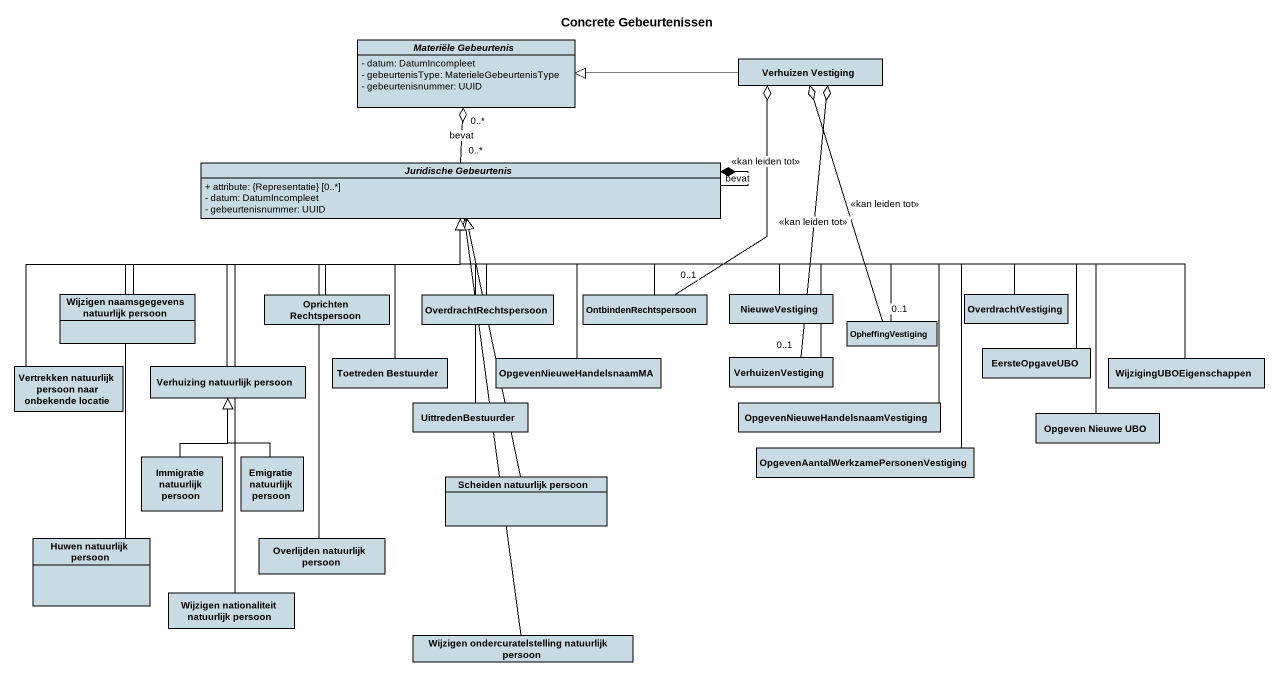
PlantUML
@startuml
title Concrete Gebeurtenissen
hide circle
hide empty members
skinparam classAttributeIconSize 0
abstract class "Materiële Gebeurtenis" as Materiële_Gebeurtenis #C8DAE3 {
  - datum: DatumIncompleet
  - gebeurtenisType: MaterieleGebeurtenisType
  - gebeurtenisnummer: UUID
}
class "Verhuizen Vestiging" as Verhuizen_Vestiging #C8DAE3
abstract class "Juridische Gebeurtenis" as Juridische_Gebeurtenis #C8DAE3 {
  + attribute: {Representatie} [0..*]
  - datum: DatumIncompleet
  - gebeurtenisnummer: UUID
}
class "Wijzigen naamsgegevens natuurlijk persoon" as Wijzigen_naamsgegevens #C8DAE3
class "Oprichten Rechtspersoon" as Oprichten_Rechtspersoon #C8DAE3
class OverdrachtRechtspersoon #C8DAE3
class OntbindenRechtspersoon #C8DAE3
class NieuweVestiging #C8DAE3
class OverdrachtVestiging #C8DAE3
class OpheffingVestiging #C8DAE3
class "Vertrekken natuurlijk persoon naar onbekende locatie" as Vertrekken_natuurlijk #C8DAE3
class "Verhuizing natuurlijk persoon" as Verhuizing_natuurlijk #C8DAE3
class "Toetreden Bestuurder" as Toetreden_Bestuurder #C8DAE3
class OpgevenNieuweHandelsnaamMA #C8DAE3
class VerhuizenVestiging #C8DAE3
class EersteOpgaveUBO #C8DAE3
class WijzigingUBOEigenschappen #C8DAE3
class UittredenBestuurder #C8DAE3
class "OpgevenNieuweHandelsnaamVestiging" as OpgevenNieuweHandelsnaamVest #C8DAE3
class "Opgeven Nieuwe UBO" as Opgeven_Nieuwe_UBO #C8DAE3
class "Immigratie natuurlijk persoon" as Immigratie_natuurlijk #C8DAE3
class "Emigratie natuurlijk persoon" as Emigratie_natuurlijk_persoon #C8DAE3
class "OpgevenAantalWerkzamePersonenVestiging" as OpgevenAantalWerkzamePersone #C8DAE3
class "Scheiden natuurlijk persoon" as Scheiden_natuurlijk_persoon #C8DAE3
class "Huwen natuurlijk persoon" as Huwen_natuurlijk_persoon #C8DAE3
class "Overlijden natuurlijk persoon" as Overlijden_natuurlijk #C8DAE3
class "Wijzigen nationaliteit natuurlijk persoon" as Wijzigen_nationaliteit #C8DAE3
class "Wijzigen ondercuratelstelling natuurlijk persoon" as Wijzigen #C8DAE3
Verhuizen_Vestiging -left-|> Materiële_Gebeurtenis
Juridische_Gebeurtenis "0..*" -up-o "0..*" Materiële_Gebeurtenis : bevat
Juridische_Gebeurtenis --* Juridische_Gebeurtenis : bevat
Wijzigen_naamsgegevens -right-|> Juridische_Gebeurtenis
Oprichten_Rechtspersoon -up-|> Juridische_Gebeurtenis
OverdrachtRechtspersoon -up-|> Juridische_Gebeurtenis
OntbindenRechtspersoon "0..1" -up-o Verhuizen_Vestiging : <<kan leiden tot>>
OntbindenRechtspersoon -up-|> Juridische_Gebeurtenis
NieuweVestiging -left-|> Juridische_Gebeurtenis
OverdrachtVestiging -left-|> Juridische_Gebeurtenis
OpheffingVestiging "0..1" -up-o Verhuizen_Vestiging : <<kan leiden tot>>
OpheffingVestiging -left-|> Juridische_Gebeurtenis
Vertrekken_natuurlijk -right-|> Juridische_Gebeurtenis
Verhuizing_natuurlijk -up-|> Juridische_Gebeurtenis
Toetreden_Bestuurder -up-|> Juridische_Gebeurtenis
OpgevenNieuweHandelsnaamMA -up-|> Juridische_Gebeurtenis
VerhuizenVestiging "0..1" -up-o Verhuizen_Vestiging : <<kan leiden tot>>
VerhuizenVestiging -left-|> Juridische_Gebeurtenis
EersteOpgaveUBO -left-|> Juridische_Gebeurtenis
WijzigingUBOEigenschappen -left-|> Juridische_Gebeurtenis
UittredenBestuurder -up-|> Juridische_Gebeurtenis
OpgevenNieuweHandelsnaamVest -left-|> Juridische_Gebeurtenis
Opgeven_Nieuwe_UBO -left-|> Juridische_Gebeurtenis
Immigratie_natuurlijk -up-|> Verhuizing_natuurlijk
Emigratie_natuurlijk_persoon -up-|> Verhuizing_natuurlijk
OpgevenAantalWerkzamePersone -up-|> Juridische_Gebeurtenis
Scheiden_natuurlijk_persoon -up-|> Juridische_Gebeurtenis
Huwen_natuurlijk_persoon -up-|> Juridische_Gebeurtenis
Overlijden_natuurlijk -up-|> Juridische_Gebeurtenis
Wijzigen_nationaliteit -up-|> Juridische_Gebeurtenis
Wijzigen -up-|> Juridische_Gebeurtenis
@enduml
